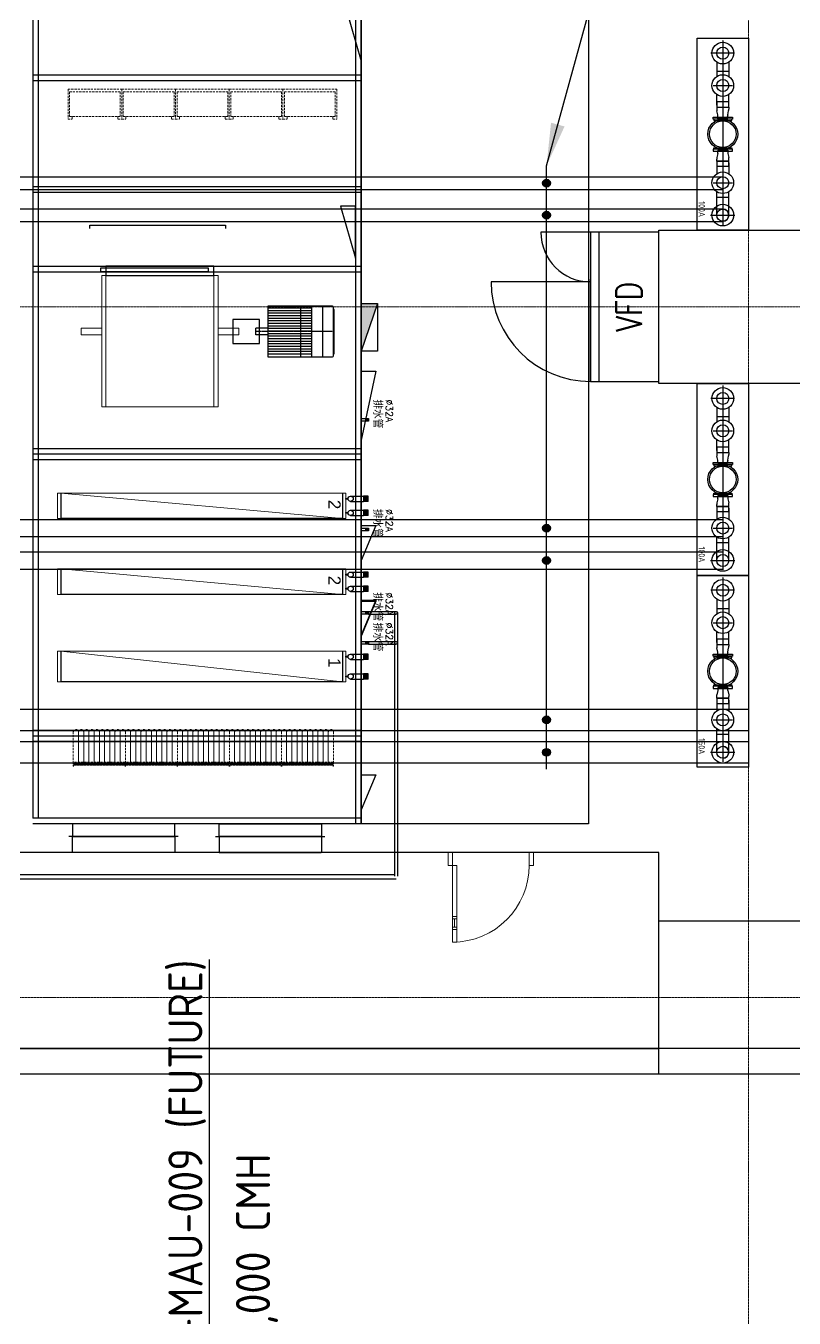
# Model space of a CAD drawing. Header units: millimetres. Extents: x -635893 to 717484, y -2208734 to -1504611.
# Drawn here: x 363568 to 372575, y -1642918 to -1627762 of the extents above; entities that cross this region are included whole.
import ezdxf
from ezdxf.enums import TextEntityAlignment as Align

# ---------------------------------------------------------------- set-up
doc = ezdxf.new("R2010")
doc.units = ezdxf.units.MM
for name, pattern in [('CENTER2', [28.575, 19.05, -3.175, 3.175, -3.175]), ('DASHEDX2', [38.1, 25.4, -12.7]), ('IDA - Grid Line', [3500, 2000, -500, 500, -500]), ('XFM1Q40$0$CENTER2', [1.125, 0.75, -0.125, 0.125, -0.125])]:
    doc.linetypes.add(name, pattern=pattern)
for name, color, linetype in [('0-CHR-中溫', 30, 'Continuous'), ('0-CHR-低溫', 4, 'Continuous'), ('0-CHS-中溫', 3, 'Continuous'), ('0-CHS-低溫', 5, 'Continuous'), ('0-Cod-冷凝排水', 150, 'Continuous'), ('0-HWR', 6, 'Continuous'), ('0-HWS', 1, 'Continuous'), ('000_CTCI_CR', 170, 'Continuous'), ('000_CTCI_CSA', 7, 'Continuous'), ('200', 7, 'Continuous'), ('M-CEQPM-MAU', 22, 'Continuous'), ('M-EQPM-TXT', 4, 'Continuous'), ('XFM1P40$0$$0$M-PIPE-TEXT-ARROR', 250, 'Continuous'), ('XFM1Q40$0$M-FOUN-LINE', 2, 'Continuous'), ('XFM1Q40$0$M-PIPE-CHWR13', 94, 'Continuous'), ('XFM1Q40$0$M-PIPE-CHWR13_CL', 93, 'XFM1Q40$0$CENTER2'), ('XFM1Q40$0$M-PIPE-CHWS5', 160, 'Continuous'), ('XFM1Q40$0$M-PIPE-CHWS5_CL', 161, 'XFM1Q40$0$CENTER2'), ('XFM1Q40$0$M-PIPE-VAVE', 2, 'Continuous'), ('XFM1Q40$0$M-PIPE-WWR28', 22, 'Continuous'), ('XFM1Q40$0$M-PIPE-WWS35', 10, 'Continuous')]:
    doc.layers.add(name, color=color, linetype=linetype)
for name, color, linetype, lineweight in [('1co fi', 2, 'Continuous', 13), ('2 fan  m', 6, 'Continuous', 9), ('A-_ANOTGRID_E', 7, 'Continuous', 9), ('A-_DOOR----_E', 7, 'Continuous', 9)]:
    doc.layers.add(name, color=color, linetype=linetype, lineweight=lineweight)
doc.styles.add('188K-SM-03-F10-ELEC-EQ-Y2257103$0$aa-txt', font='simplex.shx', dxfattribs={"width": 0.6})
doc.styles.add('AA-TXT', font='isocp.shx', dxfattribs={"bigfont": 'chineset.shx'})
doc.styles.add('CHINA', font='simplex.shx', dxfattribs={"bigfont": 'chineset.shx'})
doc.styles.add('XFM1P40$0$$0$aa-txt', font='isocp.shx', dxfattribs={"bigfont": 'chineset.shx'})
doc.styles.add('XFM1Q40$0$aa-txt', font='isocp.shx', dxfattribs={"bigfont": 'chineset.shx'})
doc.dimstyles.new('ISO-25', dxfattribs={"dimtxt": 2.5, "dimasz": 2.5, "dimexe": 1.25, "dimexo": 0.625, "dimtad": 1, "dimtxsty": 'Standard', "dimcen": 2.5, "dimadec": 0, "dimazin": 0, "dimtfac": 1, "dimtmove": 0, "dimatfit": 3, "dimfxl": 1, "dimarcsym": 0})
doc.dimstyles.new('XFM1P40$0$$0$adim-200', dxfattribs={"dimscale": 200, "dimtxt": 0.3, "dimasz": 2.5, "dimexe": 0.1, "dimexo": 0.5, "dimgap": 0.15, "dimtad": 0, "dimdec": 4, "dimzin": 3, "dimdsep": 46, "dimtxsty": 'XFM1P40$0$$0$aa-txt', "dimcen": 2.5, "dimclrd": 256, "dimclre": 256, "dimclrt": 256, "dimadec": 0, "dimazin": 0, "dimtfac": 1, "dimtdec": 4, "dimtmove": 0, "dimatfit": 3, "dimfxl": 1, "dimtolj": 1, "dimtzin": 0, "dimarcsym": 0})

# ---------------------------------------------------------------- blocks, each defined once
blk = doc.blocks.new('XFM1Q40$0$R5-4')
at = {"color": 30}
for p, q in [((-5.7, 0), (-5.7, -1.6)), ((-5.7, 0), (5.7, 0)), ((-7.1, -12.7), (-7.1, -10.4)), ((7.1, -12.7), (-7.1, -12.7)), ((-5.9, -3.6), (-6.9, -8.5)), ((5.7, 0), (5.7, -1.6)), ((5.9, -3.6), (6.9, -8.5)), ((7.1, -12.7), (7.1, -10.4))]:
    blk.add_line(p, q, dxfattribs=at)
for centre, start, end in [((2.9, -10.4), 168.8131, 180), ((-15.7, -1.6), 348.8131, 0), ((15.7, -1.6), 180, 191.1869), ((-2.9, -10.4), 0, 11.1869)]:
    blk.add_arc(centre, 10, start, end, dxfattribs=at)
blk = doc.blocks.new('MT WATER')
at = {"layer": 'XFM1Q40$0$M-FOUN-LINE', "elevation": 0}
blk.add_lwpolyline([(-108645, -1636457), (-108645, -1634207), (-108045, -1634207), (-108045, -1636457)], close=True, dxfattribs=at)
at = {"layer": 'XFM1Q40$0$M-PIPE-CHWR13', "color": 30}
for p, q in [((-108416, -1634994, 0), (-108416, -1634869, 0)), ((-108274, -1634994, 0), (-108274, -1634869, 0)), ((-108416, -1635669, 0), (-108416, -1635793, 0)), ((-108273, -1635669, 0), (-108273, -1635793, 0))]:
    blk.add_line(p, q, dxfattribs=at)
at = {"layer": 'XFM1Q40$0$M-PIPE-CHWR13', "color": 30, "elevation": 0}
for points in [[(-108416, -1635016), (-108274, -1635016), (-108274, -1634954), (-108416, -1634954)], [(-108273, -1635649), (-108416, -1635649), (-108416, -1635708), (-108273, -1635708)]]:
    blk.add_lwpolyline(points, close=True, dxfattribs=at)
at = {"layer": 'XFM1Q40$0$M-PIPE-CHWR13', "color": 30}
blk.add_circle((-108345, -1634762, 0), 70.7, dxfattribs=at)
at = {"layer": 'XFM1Q40$0$M-PIPE-CHWR13_CL'}
blk.add_line((-108345, -1634636, 0), (-108345, -1636025, 0), dxfattribs=at)
at = {"layer": 'XFM1Q40$0$M-PIPE-CHWR13_CL', "color": 30}
for p, q in [((-108459, -1634762, 0), (-108231, -1634762, 0)), ((-108459, -1635902, 0), (-108231, -1635902, 0))]:
    blk.add_line(p, q, dxfattribs=at)
at = {"layer": 'XFM1Q40$0$M-PIPE-CHWS5', "color": 3}
for p, q in [((-108416, -1634488, 0), (-108416, -1634658, 0)), ((-108416, -1634594, 0), (-108274, -1634594, 0)), ((-108274, -1634488, 0), (-108274, -1634658, 0)), ((-108416, -1636282, 0), (-108416, -1636012, 0)), ((-108416, -1636071, 0), (-108274, -1636071, 0)), ((-108274, -1636282, 0), (-108274, -1636012, 0))]:
    blk.add_line(p, q, dxfattribs=at)
for centre in [(-108345, -1634382, 0), (-108345, -1636282, 0)]:
    blk.add_circle(centre, 70.7, dxfattribs=at)
at = {"layer": 'XFM1Q40$0$M-PIPE-CHWS5_CL', "color": 3}
for p, q in [((-108345, -1634229, 0), (-108345, -1634636, 0)), ((-108206, -1634382, 0), (-108485, -1634382, 0)), ((-108345, -1636028, 0), (-108345, -1636394, 0)), ((-108487, -1636282, 0), (-108204, -1636282, 0))]:
    blk.add_line(p, q, dxfattribs=at)
at = {"layer": 'XFM1Q40$0$M-PIPE-VAVE', "elevation": 0}
for points in [[(-108231, -1635156), (-108459, -1635156), (-108459, -1635133), (-108231, -1635133)], [(-108450, -1635158), (-108450, -1635173), (-108240, -1635173), (-108240, -1635158)], [(-108450, -1635506), (-108450, -1635491), (-108240, -1635491), (-108240, -1635506)], [(-108231, -1635508), (-108459, -1635508), (-108459, -1635532), (-108231, -1635532)]]:
    blk.add_lwpolyline(points, close=True, dxfattribs=at)
at = {"layer": 'XFM1Q40$0$M-PIPE-VAVE'}
for centre, radius in [((-108345, -1634382, 0), 127), ((-108345, -1634762, 0), 127), ((-108345, -1635332, 0), 175), ((-108345, -1635332, 0), 156), ((-108345, -1635902, 0), 127), ((-108345, -1636282, 0), 127)]:
    blk.add_circle(centre, radius, dxfattribs=at)
at = {"layer": 'XFM1Q40$0$M-PIPE-WWR28', "color": 30}
blk.add_line((-108274, -1634762, 0), (-108274, -1634762, 0), dxfattribs=at)
blk.add_circle((-108345, -1635902, 0), 70.7, dxfattribs=at)
at = {"layer": 'XFM1Q40$0$M-PIPE-WWS35'}
blk.add_arc((-108345, -1636282, 0), 70.7, 270, 90, dxfattribs=at)
at = {"layer": 'XFM1Q40$0$M-PIPE-CHWR13', "color": 30, "xscale": 10, "yscale": 10, "zscale": 10, "rotation": 180}
blk.add_blockref('XFM1Q40$0$R5-4', (-108345, -1635143, 0), dxfattribs=at)
at = {"layer": 'XFM1Q40$0$M-PIPE-CHWR13', "xscale": -10, "yscale": 10, "zscale": 10}
blk.add_blockref('XFM1Q40$0$R5-4', (-108344, -1635522, 0), dxfattribs=at)
at = {"layer": 'XFM1Q40$0$M-FOUN-LINE', "style": 'XFM1Q40$0$aa-txt', "width": 0.8}
blk.add_text('150A', height=75, rotation=270, dxfattribs=at).set_placement((-108591, -1636212, 0), align=Align.MIDDLE_CENTER)
blk = doc.blocks.new('LT WATER')
at = {"color": 4}
for p, q in [((-108416, -1632766, 0), (-108274, -1632766, 0)), ((-108416, -1632766, 0), (-108416, -1632788, 0)), ((-108274, -1632766, 0), (-108274, -1632788, 0)), ((-108404, -1632857, 0), (-108414, -1632808, 0)), ((-108402, -1632893, 0), (-108402, -1632876, 0)), ((-108288, -1632893, 0), (-108402, -1632893, 0)), ((-108288, -1632893, 0), (-108288, -1632876, 0)), ((-108286, -1632857, 0), (-108276, -1632808, 0)), ((-108415, -1633399, 0), (-108415, -1633377, 0)), ((-108403, -1633308, 0), (-108413, -1633357, 0)), ((-108401, -1633272, 0), (-108401, -1633289, 0)), ((-108287, -1633272, 0), (-108401, -1633272, 0)), ((-108287, -1633272, 0), (-108287, -1633289, 0)), ((-108285, -1633308, 0), (-108275, -1633357, 0)), ((-108273, -1633399, 0), (-108273, -1633377, 0)), ((-108415, -1633399, 0), (-108273, -1633399, 0))]:
    blk.add_line(p, q, dxfattribs=at)
for centre, start, end in [((-108316, -1632788, 0), 180, 191.1869), ((-108502, -1632876, 0), 0, 11.1869), ((-108188, -1632876, 0), 168.8131, 180), ((-108374, -1632788, 0), 348.8131, 0), ((-108315, -1633377, 0), 168.8131, 180), ((-108501, -1633289, 0), 348.8131, 0), ((-108187, -1633289, 0), 180, 191.1869), ((-108373, -1633377, 0), 0, 11.1869)]:
    blk.add_arc(centre, 100, start, end, dxfattribs=at)
at = {"layer": 'XFM1Q40$0$M-FOUN-LINE', "elevation": 0}
blk.add_lwpolyline([(-108645, -1634207), (-108645, -1631957), (-108045, -1631957), (-108045, -1634207)], close=True, dxfattribs=at)
at = {"layer": 'XFM1Q40$0$M-PIPE-CHWR13', "color": 4}
for p, q in [((-108416, -1632744, 0), (-108416, -1632619, 0)), ((-108274, -1632744, 0), (-108274, -1632619, 0)), ((-108416, -1633419, 0), (-108416, -1633543, 0)), ((-108273, -1633419, 0), (-108273, -1633543, 0))]:
    blk.add_line(p, q, dxfattribs=at)
at = {"layer": 'XFM1Q40$0$M-PIPE-CHWR13', "color": 4, "elevation": 0}
for points in [[(-108416, -1632766), (-108274, -1632766), (-108274, -1632704), (-108416, -1632704)], [(-108273, -1633399), (-108416, -1633399), (-108416, -1633458), (-108273, -1633458)]]:
    blk.add_lwpolyline(points, close=True, dxfattribs=at)
at = {"layer": 'XFM1Q40$0$M-PIPE-CHWR13', "color": 4}
blk.add_circle((-108345, -1632512, 0), 70.7, dxfattribs=at)
at = {"layer": 'XFM1Q40$0$M-PIPE-CHWR13_CL', "color": 4}
for p, q in [((-108345, -1632386, 0), (-108345, -1633775, 0)), ((-108459, -1632512, 0), (-108231, -1632512, 0)), ((-108459, -1633652, 0), (-108231, -1633652, 0))]:
    blk.add_line(p, q, dxfattribs=at)
at = {"layer": 'XFM1Q40$0$M-PIPE-CHWS5'}
for p, q in [((-108416, -1632238, 0), (-108416, -1632408, 0)), ((-108274, -1632238, 0), (-108274, -1632408, 0)), ((-108416, -1632344, 0), (-108274, -1632344, 0)), ((-108416, -1634032, 0), (-108416, -1633762, 0)), ((-108416, -1633821, 0), (-108274, -1633821, 0)), ((-108274, -1634032, 0), (-108274, -1633762, 0))]:
    blk.add_line(p, q, dxfattribs=at)
for centre in [(-108345, -1632132, 0), (-108345, -1634032, 0)]:
    blk.add_circle(centre, 70.7, dxfattribs=at)
at = {"layer": 'XFM1Q40$0$M-PIPE-CHWS5_CL'}
for p, q in [((-108345, -1631979, 0), (-108345, -1632386, 0)), ((-108206, -1632132, 0), (-108485, -1632132, 0)), ((-108345, -1633778, 0), (-108345, -1634144, 0)), ((-108487, -1634032, 0), (-108204, -1634032, 0))]:
    blk.add_line(p, q, dxfattribs=at)
at = {"layer": 'XFM1Q40$0$M-PIPE-VAVE', "elevation": 0}
for points in [[(-108231, -1632906), (-108459, -1632906), (-108459, -1632883), (-108231, -1632883)], [(-108450, -1632908), (-108450, -1632923), (-108240, -1632923), (-108240, -1632908)], [(-108231, -1633258), (-108459, -1633258), (-108459, -1633282), (-108231, -1633282)], [(-108450, -1633256), (-108450, -1633241), (-108240, -1633241), (-108240, -1633256)]]:
    blk.add_lwpolyline(points, close=True, dxfattribs=at)
at = {"layer": 'XFM1Q40$0$M-PIPE-VAVE'}
for centre, radius in [((-108345, -1632132, 0), 127), ((-108345, -1632512, 0), 127), ((-108345, -1633082, 0), 175), ((-108345, -1633082, 0), 156), ((-108345, -1633652, 0), 127), ((-108345, -1634032, 0), 127)]:
    blk.add_circle(centre, radius, dxfattribs=at)
at = {"layer": 'XFM1Q40$0$M-PIPE-WWR28'}
blk.add_line((-108274, -1632512, 0), (-108274, -1632512, 0), dxfattribs=at)
at = {"layer": 'XFM1Q40$0$M-PIPE-WWR28', "color": 4}
blk.add_circle((-108345, -1633652, 0), 70.7, dxfattribs=at)
at = {"layer": 'XFM1Q40$0$M-FOUN-LINE', "style": 'XFM1Q40$0$aa-txt', "width": 0.8}
blk.add_text('100A', height=75, rotation=270, dxfattribs=at).set_placement((-108591, -1633962, 0), align=Align.MIDDLE_CENTER)
blk = doc.blocks.new('HT WATER')
at = {"color": 6}
for p, q in [((-108416, -1628716, 0), (-108274, -1628716, 0)), ((-108416, -1628716, 0), (-108416, -1628738, 0)), ((-108404, -1628807, 0), (-108414, -1628758, 0)), ((-108402, -1628843, 0), (-108402, -1628826, 0)), ((-108288, -1628843, 0), (-108288, -1628826, 0)), ((-108286, -1628807, 0), (-108276, -1628758, 0)), ((-108274, -1628716, 0), (-108274, -1628738, 0)), ((-108288, -1628843, 0), (-108402, -1628843, 0)), ((-108403, -1629258, 0), (-108413, -1629307, 0)), ((-108401, -1629222, 0), (-108401, -1629239, 0)), ((-108287, -1629222, 0), (-108401, -1629222, 0)), ((-108287, -1629222, 0), (-108287, -1629239, 0)), ((-108285, -1629258, 0), (-108275, -1629307, 0)), ((-108415, -1629349, 0), (-108415, -1629327, 0)), ((-108415, -1629349, 0), (-108273, -1629349, 0)), ((-108273, -1629349, 0), (-108273, -1629327, 0))]:
    blk.add_line(p, q, dxfattribs=at)
for centre, start, end in [((-108316, -1628738, 0), 180, 191.1869), ((-108502, -1628826, 0), 0, 11.1869), ((-108188, -1628826, 0), 168.8131, 180), ((-108374, -1628738, 0), 348.8131, 0), ((-108501, -1629239, 0), 348.8131, 0), ((-108187, -1629239, 0), 180, 191.1869), ((-108315, -1629327, 0), 168.8131, 180), ((-108373, -1629327, 0), 0, 11.1869)]:
    blk.add_arc(centre, 100, start, end, dxfattribs=at)
at = {"layer": 'XFM1Q40$0$M-FOUN-LINE', "elevation": 0}
blk.add_lwpolyline([(-108645, -1630157), (-108645, -1627907), (-108045, -1627907), (-108045, -1630157)], close=True, dxfattribs=at)
at = {"layer": 'XFM1Q40$0$M-PIPE-CHWR13', "color": 6}
for p, q in [((-108416, -1628694, 0), (-108416, -1628569, 0)), ((-108274, -1628694, 0), (-108274, -1628569, 0)), ((-108416, -1629369, 0), (-108416, -1629493, 0)), ((-108273, -1629369, 0), (-108273, -1629493, 0))]:
    blk.add_line(p, q, dxfattribs=at)
at = {"layer": 'XFM1Q40$0$M-PIPE-CHWR13', "color": 6, "elevation": 0}
for points in [[(-108416, -1628716), (-108274, -1628716), (-108274, -1628654), (-108416, -1628654)], [(-108273, -1629349), (-108416, -1629349), (-108416, -1629408), (-108273, -1629408)]]:
    blk.add_lwpolyline(points, close=True, dxfattribs=at)
at = {"layer": 'XFM1Q40$0$M-PIPE-CHWR13', "color": 6}
blk.add_circle((-108345, -1628462, 0), 70.7, dxfattribs=at)
at = {"layer": 'XFM1Q40$0$M-PIPE-CHWR13_CL', "color": 6}
for p, q in [((-108345, -1628336, 0), (-108345, -1629725, 0)), ((-108459, -1628462, 0), (-108231, -1628462, 0)), ((-108459, -1629602, 0), (-108231, -1629602, 0))]:
    blk.add_line(p, q, dxfattribs=at)
at = {"layer": 'XFM1Q40$0$M-PIPE-CHWS5', "color": 1}
for p, q in [((-108416, -1628188, 0), (-108416, -1628358, 0)), ((-108274, -1628188, 0), (-108274, -1628358, 0)), ((-108416, -1628294, 0), (-108274, -1628294, 0)), ((-108416, -1629982, 0), (-108416, -1629712, 0)), ((-108274, -1629982, 0), (-108274, -1629712, 0)), ((-108416, -1629771, 0), (-108274, -1629771, 0))]:
    blk.add_line(p, q, dxfattribs=at)
for centre in [(-108345, -1628082, 0), (-108345, -1629982, 0)]:
    blk.add_circle(centre, 70.7, dxfattribs=at)
at = {"layer": 'XFM1Q40$0$M-PIPE-CHWS5_CL', "color": 1}
for p, q in [((-108345, -1627929, 0), (-108345, -1628336, 0)), ((-108206, -1628082, 0), (-108485, -1628082, 0)), ((-108345, -1629728, 0), (-108345, -1630094, 0)), ((-108487, -1629982, 0), (-108204, -1629982, 0))]:
    blk.add_line(p, q, dxfattribs=at)
at = {"layer": 'XFM1Q40$0$M-PIPE-VAVE', "elevation": 0}
for points in [[(-108231, -1628856), (-108459, -1628856), (-108459, -1628833), (-108231, -1628833)], [(-108450, -1628858), (-108450, -1628873), (-108240, -1628873), (-108240, -1628858)], [(-108231, -1629208), (-108459, -1629208), (-108459, -1629232), (-108231, -1629232)], [(-108450, -1629206), (-108450, -1629191), (-108240, -1629191), (-108240, -1629206)]]:
    blk.add_lwpolyline(points, close=True, dxfattribs=at)
at = {"layer": 'XFM1Q40$0$M-PIPE-VAVE', "color": 2}
for centre in [(-108345, -1628082, 0), (-108345, -1629982, 0)]:
    blk.add_circle(centre, 127, dxfattribs=at)
at = {"layer": 'XFM1Q40$0$M-PIPE-VAVE'}
for centre, radius in [((-108345, -1628462, 0), 127), ((-108345, -1629032, 0), 175), ((-108345, -1629032, 0), 156), ((-108345, -1629602, 0), 127)]:
    blk.add_circle(centre, radius, dxfattribs=at)
at = {"layer": 'XFM1Q40$0$M-PIPE-WWR28'}
blk.add_line((-108274, -1628462, 0), (-108274, -1628462, 0), dxfattribs=at)
at = {"layer": 'XFM1Q40$0$M-PIPE-WWR28', "color": 6}
blk.add_circle((-108345, -1629602, 0), 70.7, dxfattribs=at)
at = {"layer": 'XFM1Q40$0$M-PIPE-WWS35', "color": 1}
blk.add_arc((-108345, -1629982, 0), 70.7, 270, 90, dxfattribs=at)
at = {"layer": 'XFM1Q40$0$M-FOUN-LINE', "style": 'XFM1Q40$0$aa-txt', "width": 0.8}
blk.add_text('100A', height=75, rotation=270, dxfattribs=at).set_placement((-108591, -1629912, 0), align=Align.MIDDLE_CENTER)
blk = doc.blocks.new('12.132131')
at = {"layer": '1co fi', "linetype": 'DASHEDX2'}
h = blk.add_hatch(dxfattribs=at)
h.set_pattern_fill('ANSI37', color=252, scale=100, style=0)
h.set_pattern_definition([(45, (4112.396, -56.011), (-8.838835, 8.838835), []), (135, (4112.396, -56.011), (-8.838835, -8.838835), [])])
h.paths.add_polyline_path([(4539, 2049), (4564, 2049), (4564, 2644), (4539, 2644)])
at = {"layer": '1co fi', "color": 252, "linetype": 'DASHEDX2'}
for p, q in [((4527, 2651), (4577, 2651)), ((4527, 2041), (4527, 2651)), ((4577, 2644), (4577, 2651)), ((4527, 2049), (4527, 2041)), ((4527, 2041), (4577, 2041)), ((4577, 2049), (4577, 2041))]:
    blk.add_line(p, q, dxfattribs=at)
blk.add_lwpolyline([(4564, 2049), (4564, 2644), (4539, 2644), (4539, 2049)], close=True, dxfattribs=at)
blk = doc.blocks.new('pre')
at = {"layer": '1co fi', "color": 252}
blk.add_blockref('12.132131', (-4577, -2041), dxfattribs=at)
blk = doc.blocks.new('A$C6C8E4D39')
at = {"layer": '1co fi', "color": 252, "linetype": 'DASHEDX2'}
for p, q in [((24, 610), (381, 610)), ((24, 610), (381, 610)), ((24, 549), (381, 549)), ((24, 488), (381, 488)), ((381, 549), (27, 549)), ((381, 488), (27, 488)), ((24, 427), (381, 427)), ((24, 366), (381, 366)), ((24, 305), (381, 305)), ((381, 427), (27, 427)), ((381, 366), (27, 366)), ((381, 305), (27, 305)), ((24, 244), (381, 244)), ((24, 183), (381, 183)), ((381, 244), (27, 244)), ((381, 183), (27, 183)), ((24, 122), (381, 122)), ((24, 61), (381, 61)), ((381, 122), (27, 122)), ((381, 61), (27, 61)), ((24, 0), (381, 0)), ((24, 0), (381, 0))]:
    blk.add_line(p, q, dxfattribs=at)
for centre in [(31, 579), (31, 518), (31, 457), (31, 396), (31, 335), (31, 274), (31, 213), (31, 152), (31, 91), (31, 30)]:
    blk.add_arc(centre, 31.1, 97.7308, 256.5059, dxfattribs=at)
blk = doc.blocks.new('HE')
at = {"layer": '1co fi', "color": 252, "linetype": 'DASHEDX2'}
for p, q in [((23071, 10212), (23421, 10212)), ((23071, 10212), (23071, 9582)), ((23100, 10194), (23100, 9599)), ((23392, 10194), (23100, 10194)), ((23392, 9599), (23392, 10194)), ((23392, 10164), (23421, 10164)), ((23421, 10212), (23421, 10164)), ((23071, 9582), (23421, 9582)), ((23071, 9582), (23421, 9582)), ((23100, 9599), (23392, 9599)), ((23392, 9629), (23421, 9629)), ((23421, 9629), (23421, 9582))]:
    blk.add_line(p, q, dxfattribs=at)
blk = doc.blocks.new('final')
at = {"layer": '1co fi', "color": 252}
blk.add_blockref('HE', (-23421, -9582), dxfattribs=at)
blk = doc.blocks.new('*D1082')
at = {"layer": 'Defpoints', "color": 0, "transparency": 16777216}
for p in [(363979, -1635097), (367281, -1635097), (363979, -1635457)]:
    blk.add_point(p, dxfattribs=at)
at = {"layer": 'M-CEQPM-MAU', "color": 0, "lineweight": -2, "transparency": 16777216}
for p, q in [((363979, -1635098), (363979, -1635458)), ((367281, -1635098), (367281, -1635458)), ((367279, -1635457), (363981, -1635457))]:
    blk.add_line(p, q, dxfattribs=at)
at = {"layer": 'M-CEQPM-MAU', "color": 0, "transparency": 16777216}
for points in [[(363981, -1635457), (363981, -1635457), (363979, -1635457)], [(367279, -1635457), (367279, -1635457), (367281, -1635457)]]:
    blk.add_solid(points, dxfattribs=at)
at = {"layer": 'M-CEQPM-MAU', "color": 0, "transparency": 16777216, "insert": (364479, -1635455), "char_height": 2.5, "attachment_point": 5}
blk.add_mtext('{\\H0.6x;3302,32}', dxfattribs=at)
blk = doc.blocks.new('*D1083')
at = {"layer": 'Defpoints', "color": 0, "transparency": 16777216}
for p in [(363979, -1634131), (367281, -1634131), (363979, -1634431)]:
    blk.add_point(p, dxfattribs=at)
at = {"layer": 'M-CEQPM-MAU', "color": 0, "lineweight": -2, "transparency": 16777216}
for p, q in [((363979, -1634132), (363979, -1634433)), ((367281, -1634132), (367281, -1634433)), ((367279, -1634431), (363981, -1634431))]:
    blk.add_line(p, q, dxfattribs=at)
at = {"layer": 'M-CEQPM-MAU', "color": 0, "transparency": 16777216}
for points in [[(363981, -1634431), (363981, -1634432), (363979, -1634431)], [(367279, -1634431), (367279, -1634432), (367281, -1634431)]]:
    blk.add_solid(points, dxfattribs=at)
at = {"layer": 'M-CEQPM-MAU', "color": 0, "transparency": 16777216, "insert": (364479, -1634430), "char_height": 2.5, "attachment_point": 5}
blk.add_mtext('{\\H0.6x;3302,32}', dxfattribs=at)
blk = doc.blocks.new('*D1084')
at = {"layer": 'Defpoints', "color": 0, "transparency": 16777216}
for p in [(363979, -1633241), (367281, -1633241), (363979, -1633541)]:
    blk.add_point(p, dxfattribs=at)
at = {"layer": 'M-CEQPM-MAU', "color": 0, "lineweight": -2, "transparency": 16777216}
for p, q in [((363979, -1633242), (363979, -1633543)), ((367281, -1633242), (367281, -1633543)), ((367279, -1633541), (363981, -1633541))]:
    blk.add_line(p, q, dxfattribs=at)
at = {"layer": 'M-CEQPM-MAU', "color": 0, "transparency": 16777216}
for points in [[(363981, -1633541), (363981, -1633542), (363979, -1633541)], [(367279, -1633541), (367279, -1633542), (367281, -1633541)]]:
    blk.add_solid(points, dxfattribs=at)
at = {"layer": 'M-CEQPM-MAU', "color": 0, "transparency": 16777216, "insert": (364479, -1633540), "char_height": 2.5, "attachment_point": 5}
blk.add_mtext('{\\H0.6x;3302,32}', dxfattribs=at)
blk = doc.blocks.new('*D1085')
at = {"layer": 'Defpoints', "color": 0, "transparency": 16777216}
for p in [(365833, -1637271), (367033, -1637271), (367033, -1637457)]:
    blk.add_point(p, dxfattribs=at)
at = {"layer": 'M-CEQPM-MAU', "color": 0, "lineweight": -2, "transparency": 16777216}
for p, q in [((365833, -1637272), (365833, -1637459)), ((367033, -1637272), (367033, -1637459)), ((365836, -1637457), (367031, -1637457))]:
    blk.add_line(p, q, dxfattribs=at)
at = {"layer": 'M-CEQPM-MAU', "color": 0, "transparency": 16777216}
for points in [[(365836, -1637457), (365836, -1637458), (365833, -1637457)], [(367031, -1637457), (367031, -1637458), (367033, -1637457)]]:
    blk.add_solid(points, dxfattribs=at)
at = {"layer": 'M-CEQPM-MAU', "color": 0, "transparency": 16777216, "insert": (366433, -1637456), "char_height": 2.5, "attachment_point": 5}
blk.add_mtext('1200', dxfattribs=at)
blk = doc.blocks.new('*D1086')
at = {"layer": 'Defpoints', "color": 0, "transparency": 16777216}
for p in [(364113, -1637271), (365313, -1637271), (364113, -1637457)]:
    blk.add_point(p, dxfattribs=at)
at = {"layer": 'M-CEQPM-MAU', "color": 0, "lineweight": -2, "transparency": 16777216}
for p, q in [((364113, -1637272), (364113, -1637459)), ((365313, -1637272), (365313, -1637459)), ((365311, -1637457), (364116, -1637457))]:
    blk.add_line(p, q, dxfattribs=at)
at = {"layer": 'M-CEQPM-MAU', "color": 0, "transparency": 16777216}
for points in [[(364116, -1637457), (364116, -1637458), (364113, -1637457)], [(365311, -1637457), (365311, -1637458), (365313, -1637457)]]:
    blk.add_solid(points, dxfattribs=at)
at = {"layer": 'M-CEQPM-MAU', "color": 0, "transparency": 16777216, "insert": (364713, -1637456), "char_height": 2.5, "attachment_point": 5}
blk.add_mtext('1200', dxfattribs=at)
blk = doc.blocks.new('A$C4E021A34')
at = {"layer": '2 fan  m', "color": 252}
for points in [[(616, 1606), (696, 1606), (696, 1846), (616, 1846)], [(0, 240), (1540, 240), (1540, 1606), (0, 1606)], [(0, 290), (1540, 290), (1540, 1556), (0, 1556)], [(616, 240), (696, 240), (696, 0), (616, 0)]]:
    blk.add_lwpolyline(points, close=True, dxfattribs=at)
blk = doc.blocks.new('A$C05B6578A')
for p, q in [((0, 35), (32, 35)), ((0, 23), (32, 23)), ((0, 12), (32, 12))]:
    blk.add_line(p, q)
blk.add_lwpolyline([(0, 0), (32, 0), (32, 88), (0, 88)], close=True)
blk = doc.blocks.new('A$C72C32AF2')
at = {"layer": '200', "rotation": 270}
blk.add_blockref('A$C05B6578A', (0, 32), dxfattribs=at)
blk = doc.blocks.new('A$C70347584')
at = {"ltscale": 3, "rotation": 90}
blk.add_blockref('A$C72C32AF2', (32, 0), dxfattribs=at)
blk = doc.blocks.new('IDA - F - Single - Swing - VP - 1000L X 2200H - DOOR TYPE - FIRE RATING-9849342-PH1 LEVEL B1 CARPARK')
at = {"layer": 'A-_DOOR----_E', "color": 252}
for p, q in [((450, 975), (400, 975)), ((400, 975), (400, 75)), ((450, 75), (450, 975)), ((400, 825), (450, 825)), ((400, 800), (450, 800)), ((425, 800), (425, 700)), ((400, 700), (450, 700)), ((400, 675), (450, 675)), ((-450, 75), (-500, 75)), ((-500, 75), (-500, -75)), ((-450, -75), (-450, 75)), ((400, 75), (450, 75)), ((500, 75), (450, 75)), ((450, 75), (450, -75)), ((500, -75), (500, 75)), ((-500, -75), (-450, -75)), ((450, -75), (500, -75))]:
    blk.add_line(p, q, dxfattribs=at)
blk.add_arc((450, 75), 900, 90, 180, dxfattribs=at)
blk.add_arc((450, 75), 900, 90, 180, dxfattribs=at)

msp = doc.modelspace()

# ---------------------------------------------------------------- hatches: boundary and pattern name
at = {"layer": 'M-CEQPM-MAU'}
msp.add_hatch(color=252, dxfattribs=at).paths.add_polyline_path([(367689.999, -1631017.046), (367498.213, -1631578.172), (367498.213, -1631017.046)])
at = {"layer": 'XFM1P40$0$$0$M-PIPE-TEXT-ARROR', "true_color": 0xffffff}
h = msp.add_hatch(color=7, dxfattribs=at)
h.dxf.hatch_style = 1
edge = h.paths.add_edge_path()
edge.add_arc((369672.213, -1629606.616), 45.597, 90, 450)
h = msp.add_hatch(color=7, dxfattribs=at)
h.dxf.hatch_style = 1
edge = h.paths.add_edge_path()
edge.add_arc((369672.213, -1629982.469), 45.597, 90, 450)
h = msp.add_hatch(color=7, dxfattribs=at)
h.dxf.hatch_style = 1
edge = h.paths.add_edge_path()
edge.add_arc((369672.213, -1633652.469), 45.597, 90, 450)
h = msp.add_hatch(color=7, dxfattribs=at)
h.dxf.hatch_style = 1
edge = h.paths.add_edge_path()
edge.add_arc((369672.213, -1634032.469), 45.597, 90, 450)
h = msp.add_hatch(color=7, dxfattribs=at)
h.dxf.hatch_style = 1
edge = h.paths.add_edge_path()
edge.add_arc((369672.213, -1635900.999), 45.597, 90, 450)
h = msp.add_hatch(color=7, dxfattribs=at)
h.dxf.hatch_style = 1
edge = h.paths.add_edge_path()
edge.add_arc((369672.213, -1636281.544), 45.597, 90, 450)

# ---------------------------------------------------------------- linework, layer by layer
at = {"color": 252, "elevation": 0}
for points in [[(370988.233, -1630157.014), (373088.233, -1630157.014), (373088.233, -1631957.014), (370988.233, -1631957.014)], [(370988.233, -1638257.014), (373088.233, -1638257.014), (373088.233, -1640057.014), (370988.233, -1640057.014)]]:
    msp.add_lwpolyline(points, close=True, dxfattribs=at)
at = {"layer": '0-CHR-中溫', "ltscale": 1000}
for p, q in [((336407.935, -1635775.999, 0), (372038.233, -1635775.999, 0)), ((336407.935, -1636025.999, 0), (372038.233, -1636025.999, 0))]:
    msp.add_line(p, q, dxfattribs=at)
at = {"layer": '0-CHR-低溫', "elevation": 0}
for points in [[(336407.935, -1633552.469), (371738.233, -1633552.469)], [(336407.935, -1633752.469), (371738.233, -1633752.469)]]:
    msp.add_lwpolyline(points, dxfattribs=at)
at = {"layer": '0-CHS-中溫', "ltscale": 1000}
for p, q in [((336407.935, -1636156.544, 0), (372047.308, -1636156.544, 0)), ((336407.935, -1636406.544, 0), (372047.308, -1636406.544, 0))]:
    msp.add_line(p, q, dxfattribs=at)
at = {"layer": '0-CHS-低溫', "elevation": 0}
for points in [[(336407.935, -1633932.469), (371738.233, -1633932.469)], [(336407.935, -1634132.469), (371738.233, -1634132.469)]]:
    msp.add_lwpolyline(points, dxfattribs=at)
at = {"layer": '0-Cod-冷凝排水', "elevation": 0}
for points in [[(367584.955, -1634629.12), (367907.646, -1634629.12)], [(367584.955, -1634661.371), (367907.646, -1634661.371)], [(367891.521, -1634645.245), (367891.521, -1637735.81)], [(367923.772, -1634645.245), (367923.772, -1637735.81)], [(367584.955, -1634983.498), (367907.646, -1634983.498)], [(367584.955, -1635015.749), (367907.646, -1635015.749)], [(367907.646, -1637769.685), (337228.885, -1637769.685)], [(367891.521, -1637719.685), (355923.772, -1637719.685)]]:
    msp.add_lwpolyline(points, dxfattribs=at)
at = {"layer": '0-Cod-冷凝排水'}
for centre in [(367907.646, -1634645.245, 0), (367907.646, -1634999.624, 0)]:
    msp.add_circle(centre, 16.125, dxfattribs=at)
at = {"layer": '0-HWR', "ltscale": 1000}
for p, q in [((336407.935, -1629531.616, 0), (371738.233, -1629531.616, 0)), ((336407.935, -1629681.616, 0), (371738.233, -1629681.616, 0))]:
    msp.add_line(p, q, dxfattribs=at)
at = {"layer": '0-HWS', "ltscale": 1000}
for p, q in [((336407.935, -1629907.469, 0), (371738.233, -1629907.469, 0)), ((336407.935, -1630057.469, 0), (371738.233, -1630057.469, 0))]:
    msp.add_line(p, q, dxfattribs=at)
at = {"layer": '000_CTCI_CR', "color": 252}
for p, q in [((370188.233, -1630182.014, 0), (369604.9, -1630182.014, 0)), ((370188.233, -1630182.014, 0), (370188.233, -1630732.014, 0)), ((370288.233, -1631932.014, 0), (370288.233, -1630182.014, 0)), ((370188.233, -1630765.347, 0), (369021.567, -1630765.347, 0)), ((370188.233, -1630732.014, 0), (370188.233, -1631832.014, 0)), ((370188.233, -1631932.014, 0), (370188.233, -1630732.014, 0))]:
    msp.add_line(p, q, dxfattribs=at)
at = {"layer": '000_CTCI_CR', "color": 252, "elevation": 0}
for points in [[(367498.213, -1623708.528), (370165.223, -1623708.528), (370165.223, -1637121.451), (367498.213, -1637121.451)], [(370188.233, -1631932.014), (370988.233, -1631932.014), (370988.233, -1630182.014), (370188.233, -1630182.014)], [(370988.233, -1637456.918), (339488.233, -1637457.466), (339488.233, -1639757.657), (370988.233, -1639757.109)]]:
    msp.add_lwpolyline(points, close=True, dxfattribs=at)
at = {"layer": '000_CTCI_CR', "color": 252}
for centre, radius in [((370188.233, -1630182.014, 0), 583.333), ((370188.233, -1630765.347, 0), 1166.667)]:
    msp.add_arc(centre, radius, 180, 270, dxfattribs=at)
at = {"layer": '000_CTCI_CSA', "color": 252, "elevation": 0}
for points in [[(295738.439, -1589068.253), (293588.368, -1589067.802), (293588.233, -1546157.405), (363487.786, -1546157.798), (363487.786, -1561947.72), (370688.235, -1561947.722), (370688.232, -1570157.798), (373088.233, -1570157.798), (373088.233, -1606157.798), (382688.235, -1606157.798), (382688.233, -1625257.592), (387448.233, -1625257.591), (387448.231, -1640057.013), (313387.786, -1640057.014), (313388.233, -1606157.014)], [(295738.439, -1588767.797), (293888.367, -1588767.802), (293888.234, -1546457.407), (363187.786, -1546457.796), (363187.786, -1562247.72), (370388.234, -1562247.722), (370388.232, -1570457.798), (372788.233, -1570457.798), (372788.233, -1606457.798), (382388.235, -1606457.798), (382388.233, -1625557.592), (387148.233, -1625557.591), (387148.232, -1639757.013), (313687.786, -1639757.014), (313687.788, -1606157.014)]]:
    msp.add_lwpolyline(points, dxfattribs=at)
at = {"layer": 'A-_ANOTGRID_E', "color": 252, "linetype": 'IDA - Grid Line', "ltscale": 0.005}
for p, q in [((372038.233, -1526391.214, 0), (372038.233, -1656232.42, 0)), ((403522.966, -1631057.014, 0), (269057.981, -1631057.014, 0)), ((403522.966, -1639157.014, 0), (269057.981, -1639157.014, 0))]:
    msp.add_line(p, q, dxfattribs=at)
at = {"layer": 'M-CEQPM-MAU', "color": 252}
for p, q in [((363648.213, -1623708.528, 0), (363648.213, -1637056.451, 0)), ((363713.213, -1623773.528, 0), (363713.213, -1637056.451, 0)), ((367433.213, -1623708.528, 0), (367433.213, -1637121.451, 0)), ((367498.213, -1623708.528, 0), (367498.213, -1637121.451, 0)), ((367498.213, -1628340.698, 0), (363648.213, -1628340.698, 0)), ((367498.213, -1628405.698, 0), (363648.213, -1628405.698, 0)), ((367498.213, -1629651.13, 0), (363648.213, -1629651.13, 0)), ((367498.213, -1629651.13, 0), (363648.213, -1629651.13, 0)), ((367433.213, -1629716.13, 0), (363648.213, -1629716.13, 0)), ((367498.213, -1629716.13, 0), (363648.213, -1629716.13, 0)), ((367498.213, -1629716.13, 0), (363648.213, -1629716.13, 0)), ((367498.213, -1630586.326, 0), (363648.213, -1630586.326, 0)), ((367433.213, -1630651.326, 0), (363648.213, -1630651.326, 0)), ((367498.213, -1630651.326, 0), (363648.213, -1630651.326, 0)), ((367163.213, -1631051.326, 0), (366403.213, -1631051.326, 0)), ((366403.213, -1631051.326, 0), (366403.213, -1631643.326, 0)), ((366919.213, -1631073.326, 0), (366403.213, -1631073.326, 0)), ((366919.213, -1631103.326, 0), (366403.213, -1631103.326, 0)), ((366919.213, -1631643.326, 0), (366919.213, -1631051.326, 0)), ((367051.213, -1631643.326, 0), (367051.213, -1631051.326, 0)), ((367173.213, -1631633.326, 0), (367173.213, -1631061.326, 0)), ((367183.213, -1631087.726, 0), (367173.213, -1631087.726, 0)), ((367183.213, -1631606.925, 0), (367183.213, -1631087.726, 0)), ((366919.213, -1631133.326, 0), (366403.213, -1631133.326, 0)), ((366919.213, -1631163.326, 0), (366403.213, -1631163.326, 0)), ((366919.213, -1631193.326, 0), (366403.213, -1631193.326, 0)), ((366919.213, -1631223.326, 0), (366403.213, -1631223.326, 0)), ((366919.213, -1631253.326, 0), (366403.213, -1631253.326, 0)), ((366403.213, -1631309.326, 0), (366263.213, -1631309.326, 0)), ((366263.213, -1631385.326, 0), (366263.213, -1631309.326, 0)), ((366403.213, -1631385.326, 0), (366263.213, -1631385.326, 0)), ((366919.213, -1631283.326, 0), (366403.213, -1631283.326, 0)), ((366919.213, -1631313.326, 0), (366403.213, -1631313.326, 0)), ((366919.213, -1631343.326, 0), (366403.213, -1631343.326, 0)), ((366919.213, -1631373.326, 0), (366403.213, -1631373.326, 0)), ((366919.213, -1631403.326, 0), (366403.213, -1631403.326, 0)), ((366919.213, -1631433.326, 0), (366403.213, -1631433.326, 0)), ((366919.213, -1631463.326, 0), (366403.213, -1631463.326, 0)), ((366919.213, -1631493.326, 0), (366403.213, -1631493.326, 0)), ((366919.213, -1631523.326, 0), (366403.213, -1631523.326, 0)), ((366919.213, -1631553.326, 0), (366403.213, -1631553.326, 0)), ((366919.213, -1631583.326, 0), (366403.213, -1631583.326, 0)), ((366919.213, -1631613.326, 0), (366403.213, -1631613.326, 0)), ((366403.213, -1631643.326, 0), (367163.213, -1631643.326, 0)), ((367173.213, -1631606.925, 0), (367183.213, -1631606.925, 0)), ((367498.213, -1632721.326, 0), (363648.213, -1632721.326, 0)), ((367498.213, -1632786.326, 0), (363648.213, -1632786.326, 0)), ((367498.213, -1632851.326, 0), (363648.213, -1632851.326, 0)), ((367375.7, -1633278.415, 0), (367527.281, -1633278.415, 0)), ((367375.7, -1633339.236, 0), (367527.281, -1633339.236, 0)), ((367581.111, -1633278.415, 0), (367527.281, -1633278.415, 0)), ((367581.111, -1633339.236, 0), (367527.281, -1633339.236, 0)), ((367581.111, -1633339.236, 0), (367581.111, -1633278.415, 0)), ((367375.7, -1633443.415, 0), (367527.281, -1633443.415, 0)), ((367375.7, -1633504.236, 0), (367527.281, -1633504.236, 0)), ((367581.111, -1633443.415, 0), (367527.281, -1633443.415, 0)), ((367581.111, -1633504.236, 0), (367527.281, -1633504.236, 0)), ((367581.111, -1633504.236, 0), (367581.111, -1633443.415, 0)), ((367375.7, -1634168.415, 0), (367527.281, -1634168.415, 0)), ((367375.7, -1634229.236, 0), (367527.281, -1634229.236, 0)), ((367581.111, -1634168.415, 0), (367527.281, -1634168.415, 0)), ((367581.111, -1634229.236, 0), (367527.281, -1634229.236, 0)), ((367581.111, -1634229.236, 0), (367581.111, -1634168.415, 0)), ((367375.7, -1634333.415, 0), (367527.281, -1634333.415, 0)), ((367375.7, -1634394.236, 0), (367527.281, -1634394.236, 0)), ((367581.111, -1634333.415, 0), (367527.281, -1634333.415, 0)), ((367581.111, -1634394.236, 0), (367527.281, -1634394.236, 0)), ((367581.111, -1634394.236, 0), (367581.111, -1634333.415, 0)), ((367375.7, -1635131.039, 0), (367527.281, -1635131.039, 0)), ((367375.7, -1635191.86, 0), (367527.281, -1635191.86, 0)), ((367581.111, -1635131.039, 0), (367527.281, -1635131.039, 0)), ((367581.111, -1635191.86, 0), (367527.281, -1635191.86, 0)), ((367581.111, -1635191.86, 0), (367581.111, -1635131.039, 0)), ((367375.7, -1635362.039, 0), (367527.281, -1635362.039, 0)), ((367375.7, -1635422.86, 0), (367527.281, -1635422.86, 0)), ((367581.111, -1635362.039, 0), (367527.281, -1635362.039, 0)), ((367581.111, -1635422.86, 0), (367527.281, -1635422.86, 0)), ((367581.111, -1635422.86, 0), (367581.111, -1635362.039, 0)), ((367498.213, -1636026.451, 0), (363648.213, -1636026.451, 0)), ((367498.213, -1636091.451, 0), (363648.213, -1636091.451, 0)), ((367498.213, -1636156.451, 0), (363648.213, -1636156.451, 0)), ((367498.213, -1637056.451, 0), (363648.213, -1637056.451, 0)), ((367498.213, -1637121.451, 0), (363648.213, -1637121.451, 0)), ((365353.213, -1637271.451, 0), (364073.213, -1637271.451, 0)), ((365793.213, -1637271.451, 0), (367073.213, -1637271.451, 0))]:
    msp.add_line(p, q, dxfattribs=at)
at = {"layer": 'M-CEQPM-MAU', "color": 252, "linetype": 'CENTER2'}
for p, q in [((366793.213, -1631643.326, 0), (366793.213, -1631051.326, 0)), ((367183.213, -1631347.326, 0), (366263.213, -1631347.326, 0))]:
    msp.add_line(p, q, dxfattribs=at)
at = {"layer": 'M-CEQPM-MAU', "color": 252, "lineweight": 15}
for p, q in [((363978.786, -1633241.326, 0), (367281.111, -1633541.326, 0)), ((367281.111, -1633241.326, 0), (367281.111, -1633541.326, 0)), ((363978.786, -1634131.326, 0), (367281.111, -1634431.326, 0)), ((367281.111, -1634131.326, 0), (367281.111, -1634431.326, 0)), ((363978.786, -1635096.949, 0), (367281.111, -1635456.949, 0)), ((367281.111, -1635096.949, 0), (367281.111, -1635456.949, 0))]:
    msp.add_line(p, q, dxfattribs=at)
at = {"layer": 'M-CEQPM-MAU', "color": 252, "lineweight": 13}
for p, q in [((367527.281, -1633278.415, 0), (367527.281, -1633339.236, 0)), ((367538.047, -1633339.236, 0), (367538.047, -1633278.415, 0)), ((367548.813, -1633339.236, 0), (367548.813, -1633278.415, 0)), ((367559.579, -1633339.236, 0), (367559.579, -1633278.415, 0)), ((367570.345, -1633339.236, 0), (367570.345, -1633278.415, 0)), ((367527.281, -1633443.415, 0), (367527.281, -1633504.236, 0)), ((367538.047, -1633504.236, 0), (367538.047, -1633443.415, 0)), ((367548.813, -1633504.236, 0), (367548.813, -1633443.415, 0)), ((367559.579, -1633504.236, 0), (367559.579, -1633443.415, 0)), ((367570.345, -1633504.236, 0), (367570.345, -1633443.415, 0)), ((367527.281, -1634168.415, 0), (367527.281, -1634229.236, 0)), ((367538.047, -1634229.236, 0), (367538.047, -1634168.415, 0)), ((367548.813, -1634229.236, 0), (367548.813, -1634168.415, 0)), ((367559.579, -1634229.236, 0), (367559.579, -1634168.415, 0)), ((367570.345, -1634229.236, 0), (367570.345, -1634168.415, 0)), ((367527.281, -1634333.415, 0), (367527.281, -1634394.236, 0)), ((367538.047, -1634394.236, 0), (367538.047, -1634333.415, 0)), ((367548.813, -1634394.236, 0), (367548.813, -1634333.415, 0)), ((367559.579, -1634394.236, 0), (367559.579, -1634333.415, 0)), ((367570.345, -1634394.236, 0), (367570.345, -1634333.415, 0)), ((367527.281, -1635131.039, 0), (367527.281, -1635191.86, 0)), ((367538.047, -1635191.86, 0), (367538.047, -1635131.039, 0)), ((367548.813, -1635191.86, 0), (367548.813, -1635131.039, 0)), ((367559.579, -1635191.86, 0), (367559.579, -1635131.039, 0)), ((367570.345, -1635191.86, 0), (367570.345, -1635131.039, 0)), ((367527.281, -1635362.039, 0), (367527.281, -1635422.86, 0)), ((367538.047, -1635422.86, 0), (367538.047, -1635362.039, 0)), ((367548.813, -1635422.86, 0), (367548.813, -1635362.039, 0)), ((367559.579, -1635422.86, 0), (367559.579, -1635362.039, 0)), ((367570.345, -1635422.86, 0), (367570.345, -1635362.039, 0))]:
    msp.add_line(p, q, dxfattribs=at)
at = {"layer": 'M-CEQPM-MAU', "color": 252, "elevation": 0}
for points in [[(367498.213, -1627565.698), (367323.793, -1627565.698), (367498.213, -1628175.698)], [(367433.213, -1629876.326), (367258.793, -1629876.326), (367433.213, -1630486.326)], [(365708.213, -1630644.326), (365708.213, -1630604.326), (364442.213, -1630604.326), (364442.213, -1630644.326)], [(365773.213, -1630691.326), (365773.213, -1630579.326), (364507.213, -1630579.326), (364507.213, -1630691.326)], [(367689.999, -1631017.046), (367689.999, -1631578.172), (367498.213, -1631578.172), (367498.213, -1631017.046)], [(367689.999, -1631017.046), (367498.213, -1631578.172), (367498.213, -1631578.172), (367498.213, -1631017.046)], [(367498.213, -1631811.326), (367672.633, -1631811.326), (367498.213, -1632621.326)], [(367498.213, -1633621.326), (367672.633, -1633621.326), (367498.213, -1634031.326)], [(367498.213, -1634496.949), (367672.633, -1634496.949), (367498.213, -1634906.949)], [(367498.213, -1634511.326), (367672.633, -1634511.326), (367498.213, -1634921.326)], [(367498.213, -1636546.451), (367672.633, -1636546.451), (367498.213, -1636956.451)], [(365313.213, -1637121.451), (364113.213, -1637121.451), (364113.213, -1637271.451), (365313.213, -1637271.451)], [(365833.213, -1637121.451), (367033.213, -1637121.451), (367033.213, -1637271.451), (365833.213, -1637271.451)]]:
    msp.add_lwpolyline(points, close=True, dxfattribs=at)
for points in [[(364318.32, -1630139.556), (364318.32, -1630099.556), (365909.909, -1630099.556), (365909.909, -1630139.556)], [(367345.725, -1633313.951), (367321.111, -1633313.951), (367321.111, -1633303.701), (367345.725, -1633303.701)], [(367345.725, -1633478.951), (367321.111, -1633478.951), (367321.111, -1633468.701), (367345.725, -1633468.701)], [(367345.725, -1634203.951), (367321.111, -1634203.951), (367321.111, -1634193.701), (367345.725, -1634193.701)], [(367345.725, -1634368.951), (367321.111, -1634368.951), (367321.111, -1634358.701), (367345.725, -1634358.701)], [(367345.725, -1635166.574), (367321.111, -1635166.574), (367321.111, -1635156.324), (367345.725, -1635156.324)], [(367345.725, -1635397.574), (367321.111, -1635397.574), (367321.111, -1635387.324), (367345.725, -1635387.324)]]:
    msp.add_lwpolyline(points, dxfattribs=at)
at = {"layer": 'M-CEQPM-MAU', "color": 252, "ltscale": 3, "elevation": 0}
msp.add_lwpolyline([(365993.68, -1631205.177), (365993.68, -1631489.474), (366305.59, -1631489.474), (366305.59, -1631205.177)], close=True, dxfattribs=at)
at = {"layer": 'M-CEQPM-MAU', "color": 252, "lineweight": 15, "elevation": 0}
for points in [[(367321.111, -1633241.326), (367321.111, -1633541.326), (363938.786, -1633541.326), (363938.786, -1633241.326)], [(367321.111, -1634131.326), (367321.111, -1634431.326), (363938.786, -1634431.326), (363938.786, -1634131.326)], [(367321.111, -1635096.949), (367321.111, -1635456.949), (363938.786, -1635456.949), (363938.786, -1635096.949)]]:
    msp.add_lwpolyline(points, close=True, dxfattribs=at)
at = {"layer": 'M-CEQPM-MAU', "color": 252}
for centre in [(367375.7, -1633308.826, 0), (367375.7, -1633473.826, 0), (367375.7, -1634198.826, 0), (367375.7, -1634363.826, 0), (367375.7, -1635161.449, 0), (367375.7, -1635392.449, 0)]:
    msp.add_circle(centre, 30.41, dxfattribs=at)
for centre, start, end in [((367163.213, -1631061.326, 0), 0, 90), ((367163.213, -1631633.326, 0), 270, 0)]:
    msp.add_arc(centre, 10, start, end, dxfattribs=at)
at = {"layer": 'XFM1P40$0$$0$M-PIPE-TEXT-ARROR', "color": 7, "elevation": 0}
msp.add_lwpolyline([(369672.213, -1636479.153), (369672.213, -1629402.376)], dxfattribs=at)
at = {"layer": 'XFM1P40$0$$0$M-PIPE-TEXT-ARROR', "color": 7}
for centre in [(369672.213, -1629606.616, 0), (369672.213, -1629982.469, 0), (369672.213, -1633652.469, 0), (369672.213, -1634032.469, 0), (369672.213, -1635900.999, 0), (369672.213, -1636281.544, 0)]:
    msp.add_circle(centre, 45.597, dxfattribs=at)

# ---------------------------------------------------------------- block references
at = {"color": 252}
for name in ['HT WATER', 'LT WATER', 'MT WATER']:
    msp.add_blockref(name, (480083.294, 0, 0), dxfattribs=at)
at = {"layer": 'A-_DOOR----_E', "color": 252, "lineweight": 9, "rotation": 180}
msp.add_blockref('IDA - F - Single - Swing - VP - 1000L X 2200H - DOOR TYPE - FIRE RATING-9849342-PH1 LEVEL B1 CARPARK', (369019.215, -1637533.314, 0), dxfattribs=at)
at = {"layer": 'M-CEQPM-MAU', "color": 252, "xscale": -1, "rotation": 90}
for name, p in [('final', (364692.414, -1628855.698, 0)), ('final', (365322.414, -1628855.698, 0)), ('final', (365952.414, -1628855.698, 0)), ('final', (366582.414, -1628855.698, 0)), ('final', (367212.414, -1628855.698, 0)), ('A$C4E021A34', (366063.213, -1630691.326, 0)), ('A$C6C8E4D39', (364734.687, -1636015.311, 0)), ('A$C6C8E4D39', (365344.687, -1636015.311, 0)), ('A$C6C8E4D39', (365954.687, -1636015.311, 0)), ('A$C6C8E4D39', (366564.687, -1636015.311, 0)), ('A$C6C8E4D39', (367174.687, -1636015.311, 0)), ('pre', (364734.687, -1636446.451, 0)), ('pre', (365344.687, -1636446.451, 0)), ('pre', (365954.687, -1636446.451, 0)), ('pre', (366564.687, -1636446.451, 0)), ('pre', (367174.687, -1636446.451, 0))]:
    msp.add_blockref(name, p, dxfattribs=at)
at = {"layer": 'M-CEQPM-MAU', "color": 252, "ltscale": 3, "xscale": -1, "rotation": 90}
for p in [(367585.838, -1632366.692, 0), (367585.838, -1633652.271, 0), (367585.838, -1634629.302, 0), (367585.838, -1634983.68, 0)]:
    msp.add_blockref('A$C70347584', p, dxfattribs=at)

# ---------------------------------------------------------------- texts
at = {"layer": '000_CTCI_CR', "color": 252, "style": '188K-SM-03-F10-ELEC-EQ-Y2257103$0$aa-txt', "width": 0.8}
msp.add_text('VFD', height=300, rotation=90, dxfattribs=at).set_placement((370638.233, -1631057.014, 0), align=Align.MIDDLE_CENTER)
at = {"layer": 'M-CEQPM-MAU', "color": 252, "char_height": 93.86, "width": 705.40414, "attachment_point": 7, "rotation": 270, "style": 'CHINA'}
for insert in [(367639.85, -1632143.941, 0), (367639.85, -1633429.52, 0), (367639.85, -1634406.551, 0), (367639.85, -1634760.929, 0)]:
    msp.add_mtext('\\pxsa0.53271;{\\H0.85233x;%%C32A\\P}排水管', dxfattribs=dict(at, insert=insert))
at = {"layer": 'M-CEQPM-MAU', "color": 252, "lineweight": 15, "char_height": 142.56, "width": 154.54433, "attachment_point": 3, "rotation": 270, "style": 'CHINA'}
for s, insert in [('{\\fArial|b0|i0|c0|p34;2}', (367258.796, -1633431.676, 0)), ('{\\fArial|b0|i0|c0|p34;2}', (367258.796, -1634321.676, 0)), ('{\\fArial|b0|i0|c0|p34;1}', (367258.796, -1635287.3, 0))]:
    msp.add_mtext(s, dxfattribs=dict(at, insert=insert))
at = {"layer": 'M-EQPM-TXT', "style": 'AA-TXT'}
msp.add_text('%%UF10E2-L90-CR-MAU-009 (FUTURE)', height=400, rotation=90, dxfattribs=at).set_placement((365639.264, -1646155.413, 0))
at = {"layer": 'M-EQPM-TXT', "color": 3, "style": 'AA-TXT'}
msp.add_text('CAPACITY: 65,000 CMH', height=400, rotation=90, dxfattribs=at).set_placement((366431.421, -1646044.781, 0))

# ---------------------------------------------------------------- dimensions: what is measured, and where the dimension line sits
at = {"layer": 'M-CEQPM-MAU', "color": 252}
for base, p1, p2, picture, middle in [((363978.7864, -1633541.3258, 0), (367281.1106, -1633241.3258, 0), (363978.7864, -1633241.3258, 0), '*D1084', (364478.9485, -1633541.3258, 0)), ((363978.7864, -1634431.3258, 0), (367281.1106, -1634131.3258, 0), (363978.7864, -1634131.3258, 0), '*D1083', (364478.9485, -1634431.3258, 0)), ((363978.7864, -1635456.9493, 0), (367281.1106, -1635096.9493, 0), (363978.7864, -1635096.9493, 0), '*D1082', (364478.9485, -1635456.9493, 0))]:
    dim = msp.add_linear_dim(base=base, p1=p1, p2=p2, angle=180, text='{\\H0.6x;<>}', dimstyle='ISO-25', override={"dimfxl": 0.18}, dxfattribs=at)
    dim.commit()
    dim.dimension.update_dxf_attribs({"geometry": picture, "text_midpoint": middle, "dimtype": 160})
dim = msp.add_linear_dim(base=(364113.213, -1637457.445, 0), p1=(365313.213, -1637271.451, 0), p2=(364113.213, -1637271.451, 0), angle=180, dimstyle='ISO-25', override={"dimfxl": 0.18}, dxfattribs=at)
dim.commit()
dim.dimension.update_dxf_attribs({"geometry": '*D1086', "text_midpoint": (364713.213, -1637455.57, 0)})
dim = msp.add_linear_dim(base=(367033.213, -1637457.445, 0), p1=(365833.213, -1637271.451, 0), p2=(367033.213, -1637271.451, 0), dimstyle='ISO-25', override={"dimfxl": 0.18}, dxfattribs=at)
dim.commit()
dim.dimension.update_dxf_attribs({"geometry": '*D1085', "text_midpoint": (366433.213, -1637455.57, 0)})

# ---------------------------------------------------------------- leaders
at = {"layer": 'XFM1P40$0$$0$M-PIPE-TEXT-ARROR', "color": 7}
for points in [[(357242.126, -1629402.376, 0), (359002.817, -1622989.093, 0), (363923.763, -1622989.093, 0)], [(369672.213, -1629402.376, 0), (371432.903, -1622989.093, 0), (376353.849, -1622989.093, 0)]]:
    msp.add_leader(points, dimstyle='XFM1P40$0$$0$adim-200', override={"dimclrd": 7}, dxfattribs=at)

doc.saveas('drawing.dxf')
